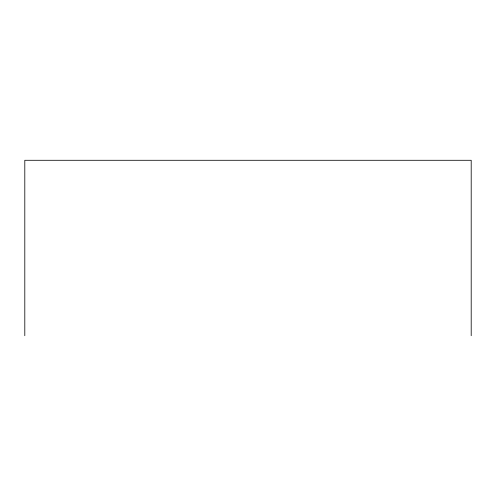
<?xml version="1.0" encoding="UTF-8"?>
<svg xmlns="http://www.w3.org/2000/svg" width="496" height="496" viewBox="0 0 496 496"><rect width="100%" height="100%" fill="white"/><g stroke="black" fill="none" stroke-linecap="round" stroke-linejoin="round"><path stroke-width="0.74" d="M471.2 335.711L471.2 160.289L24.8 160.289L24.8 335.711"/></g></svg>
